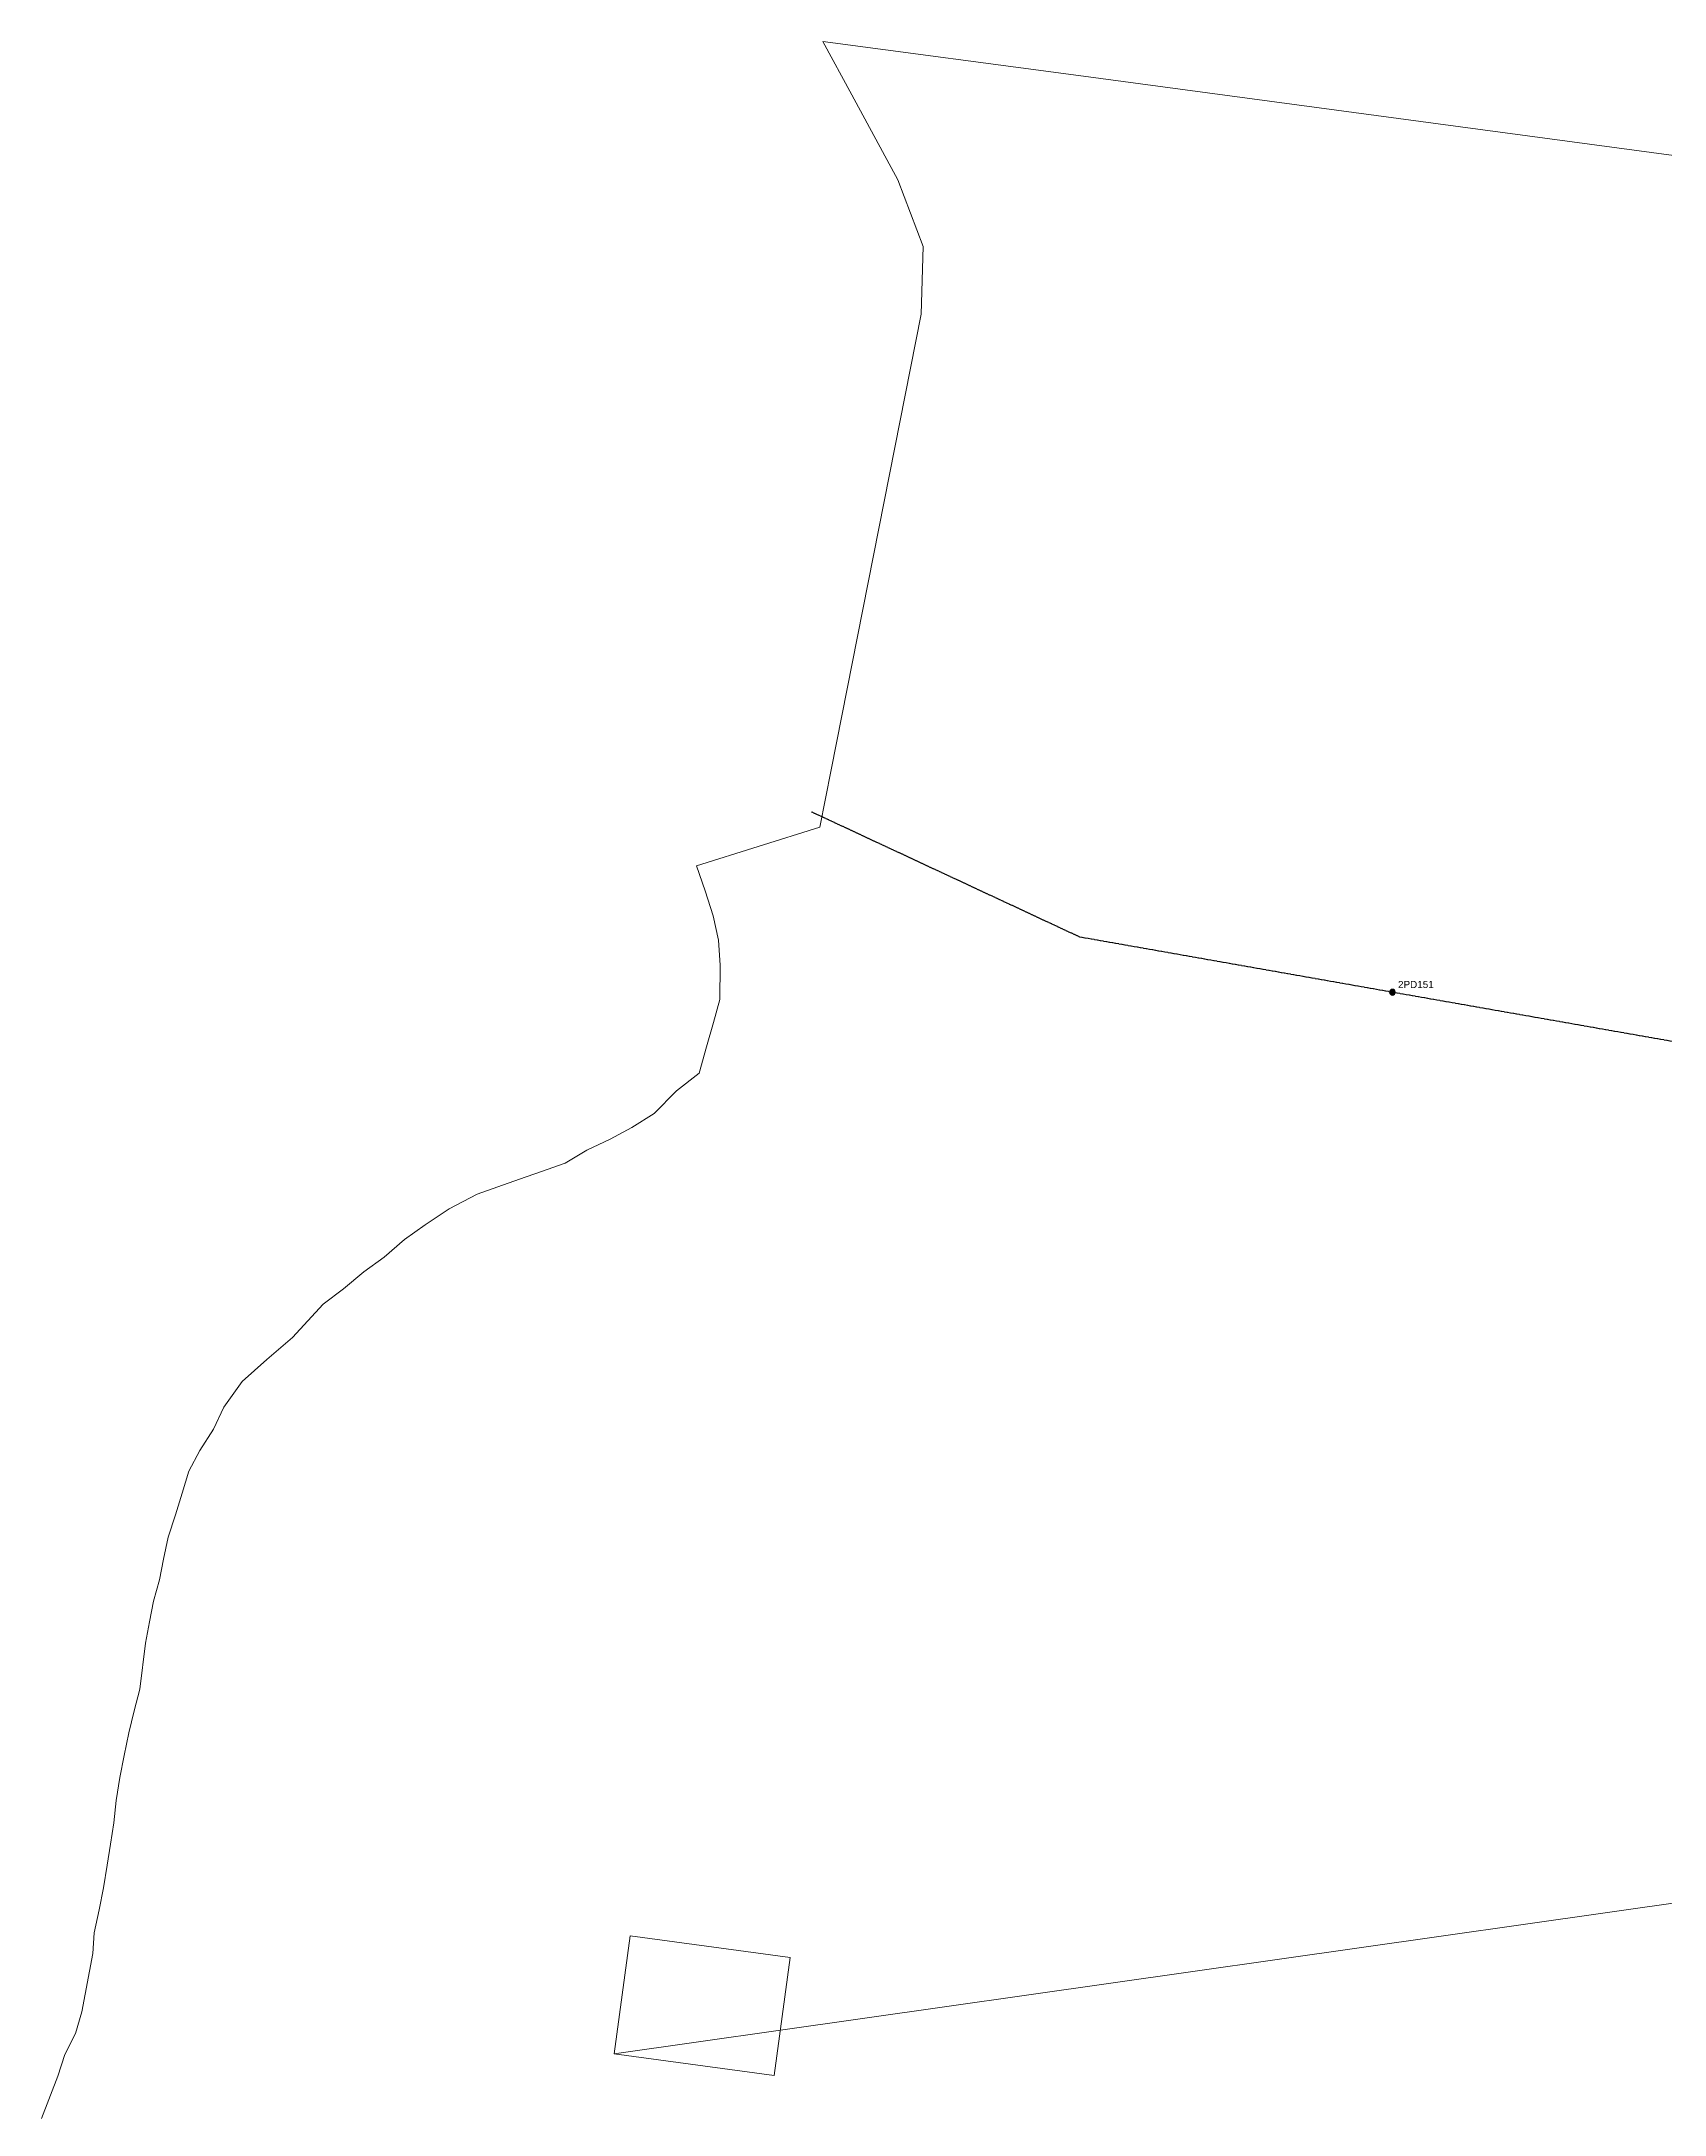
# Model space of a CAD drawing. Header units: metres. Extents: x 272069 to 273785, y 6094580 to 6096012.
# Drawn here: x 272292 to 272865, y 6095280 to 6096012 of the extents above; entities that cross this region are included whole.
import ezdxf
from ezdxf.enums import TextEntityAlignment as Align

# ---------------------------------------------------------------- set-up
doc = ezdxf.new("R2010")
doc.units = ezdxf.units.M
doc.linetypes.add('Cable Exist OH', pattern=[1, 1, 0])
doc.layers.get('0').update_dxf_attribs({"color": 6})
doc.layers.add('Cadastre Land Parcels_SP_EXT', color=9, linetype='Continuous', lineweight=5)
doc.layers.add('Mains_HV_EXT', color=7, linetype='Continuous')
doc.layers.add('SupportsOH_SP_TR_HV_LV_SL_EXT', color=7, linetype='Continuous')
doc.styles.add('POLE_LABEL', font='arial.ttf')
doc.styles.get("Standard").update_dxf_attribs({"font": 'arial.ttf'})

# ---------------------------------------------------------------- blocks, each defined once
blk = doc.blocks.new('POLE_EXT')
blk.add_hatch(color=256).paths.add_polyline_path([(-1, 0, 1), (1, 0, 1)])
blk.add_lwpolyline([(-1, 0, 1), (1, 0, 1)], format="xyb", close=True)
for tag, height, flags, p in [('pNumber', 2.5, 8, (-17.84, 2.07)), ('OWNED_BY', 0.2, 9, (1.35, -0.4)), ('SPECIAL_USE', 0.2, 9, (1.35, -0.8)), ('STATE', 0.2, 9, (1.35, -1)), ('cLV', 0.2, 9, (1.35, -1.4)), ('hDepth', 0.2, 9, (1.35, -1.6)), ('hDia', 0.2, 9, (1.35, -1.8)), ('cHV', 0.2, 9, (1.35, -2)), ('cLinedev', 0.2, 9, (1.35, -3.4)), ('pExisting', 0.2, 9, (1.35, -3.8)), ('pFooting', 0.2, 9, (1.35, -4.4)), ('pNew', 0.2, 9, (1.35, -4.6)), ('pRelocate', 0.2, 9, (1.35, -5)), ('pRemove', 0.2, 9, (1.35, -5.2)), ('pReplace', 0.2, 9, (1.35, -5.4)), ('pStay', 0.2, 9, (1.35, -5.6)), ('pType', 0.2, 9, (1.35, -5.8)), ('cspan', 0.2, 9, (1.35, -6)), ('STREETNAME', 0.2, 9, (1.35, -6.2)), ('SUBURB', 0.2, 9, (1.35, -6.4)), ('OPERATED_BY', 0.2, 9, (1.36, -7.01)), ('PARENT', 0.2, 9, (1.35, -0.6)), ('USAGE', 0.2, 9, (1.35, -1.2)), ('LBRACKET', 0.2, 9, (1.35, -2.2)), ('LExisting', 0.2, 9, (1.35, -2.4)), ('LANTNUMBER', 0.2, 9, (1.35, -2.6)), ('LOther', 0.2, 9, (1.35, -2.8)), ('LRemove', 0.2, 9, (1.35, -3)), ('LEGEND', 0.2, 9, (1.35, -3.2)), ('LOCATION', 0.2, 9, (1.35, -3.6)), ('PFNUMBER', 0.2, 9, (1.35, -4)), ('NEWPFNUMBER', 0.2, 9, (1.35, -4.2)), ('NOTES', 0.2, 9, (1.35, -6.6)), ('MAINTAINED_BY', 0.2, 9, (1.36, -6.81))]:
    blk.add_attdef(tag, text='', height=height, dxfattribs=dict(flags=flags)).set_placement(p, align=Align.MIDDLE_LEFT)
at = {"style": 'POLE_LABEL'}
for tag, height, flags, p in [('STRUCTURE_PLANT_NUMBER', 0.2, 9, (1.35, 0.03)), ('ASSET_NUM', 2.5, 8, (2, 2)), ('STREET_CODE', 0.2, 9, (1.35, -0.2))]:
    blk.add_attdef(tag, text='', height=height, dxfattribs=dict(at, flags=flags)).set_placement(p, align=Align.MIDDLE_LEFT)
at = {"flags": 1}
blk.add_attdef('Z', (1.35, -7.33), '', height=0.2, dxfattribs=at)

msp = doc.modelspace()

# ---------------------------------------------------------------- linework, layer by layer
at = {"layer": 'Cadastre Land Parcels_SP_EXT', "linetype": 'Continuous'}
for points in [[(272875.9, 6095970.84), (272657.8, 6096000.19), (272567.54, 6096012.22), (272577.7, 6095993.42), (272593.97, 6095963.33), (272602.91, 6095939.79), (272602.26, 6095915.97), (272570.48, 6095755.02), (272566.48, 6095734.74), (272522.93, 6095721.15), (272525.9, 6095712.32), (272528.74, 6095703.47), (272530.66, 6095694.86), (272531.28, 6095686.02), (272531.13, 6095673.94), (272528.85, 6095665.85), (272526.43, 6095657.27), (272523.81, 6095647.95), (272515.82, 6095641.69), (272507.93, 6095633.65), (272500.1, 6095628.78), (272492.36, 6095624.64), (272484.2, 6095620.68), (272476.5, 6095616.16), (272468.16, 6095613.21), (272460.39, 6095610.54), (272452.73, 6095607.75), (272445.46, 6095605.18), (272435.49, 6095600.07), (272427.04, 6095594.33), (272419.77, 6095589.14), (272412.61, 6095582.92), (272405.43, 6095577.73), (272398.16, 6095571.82), (272391.08, 6095566.41), (272380.24, 6095554.59), (272371.15, 6095546.78), (272362.45, 6095539.07), (272355.98, 6095529.96), (272352.34, 6095522.25), (272347.53, 6095514.73), (272343.65, 6095507.39), (272341.21, 6095499.61), (272338.85, 6095492.03), (272336.32, 6095484.06), (272334.63, 6095476.37), (272333.19, 6095469.06), (272331.12, 6095461.48), (272329.68, 6095454.17), (272328.26, 6095446.67), (272326.24, 6095430.45), (272324.26, 6095422.72), (272322.39, 6095415), (272320.72, 6095406.97), (272319.25, 6095399.25), (272317.89, 6095391.13), (272317.14, 6095383.22), (272315.97, 6095375.71), (272314.77, 6095368.29), (272313.45, 6095360.26), (272311.98, 6095352.48), (272310.14, 6095344.4), (272309.66, 6095337.02), (272305.79, 6095316.51), (272303.53, 6095308.83), (272299.86, 6095301.37), (272297.33, 6095293.82), (272291.55, 6095278.81)], [(273020.03, 6095376.54), (272493.85, 6095301.66), (272499.48, 6095343.29), (272555.99, 6095335.65), (272550.35, 6095294.02), (272493.85, 6095301.66), (273020.03, 6095376.54)]]:
    msp.add_lwpolyline(points, dxfattribs=at)
at = {"layer": 'Mains_HV_EXT', "linetype": 'Cable Exist OH'}
msp.add_lwpolyline([(273062.3, 6095624.97), (273022.81, 6095631.7), (272970.59, 6095641.02), (272882.88, 6095656.4), (272768.39, 6095676.52), (272658.29, 6095695.95), (272563.51, 6095740.16)], dxfattribs=at)

# ---------------------------------------------------------------- block references
at = {"layer": 'SupportsOH_SP_TR_HV_LV_SL_EXT'}
ref = msp.add_blockref('POLE_EXT', (272768.62, 6095676.49), dxfattribs=at)
ref.add_attrib('ASSET_NUM', '2PD151', dxfattribs={"layer": '0', "height": 2.5, "style": 'POLE_LABEL'}).set_placement((272770.62, 6095677.24), align=Align.BOTTOM_LEFT)

doc.saveas('drawing.dxf')
